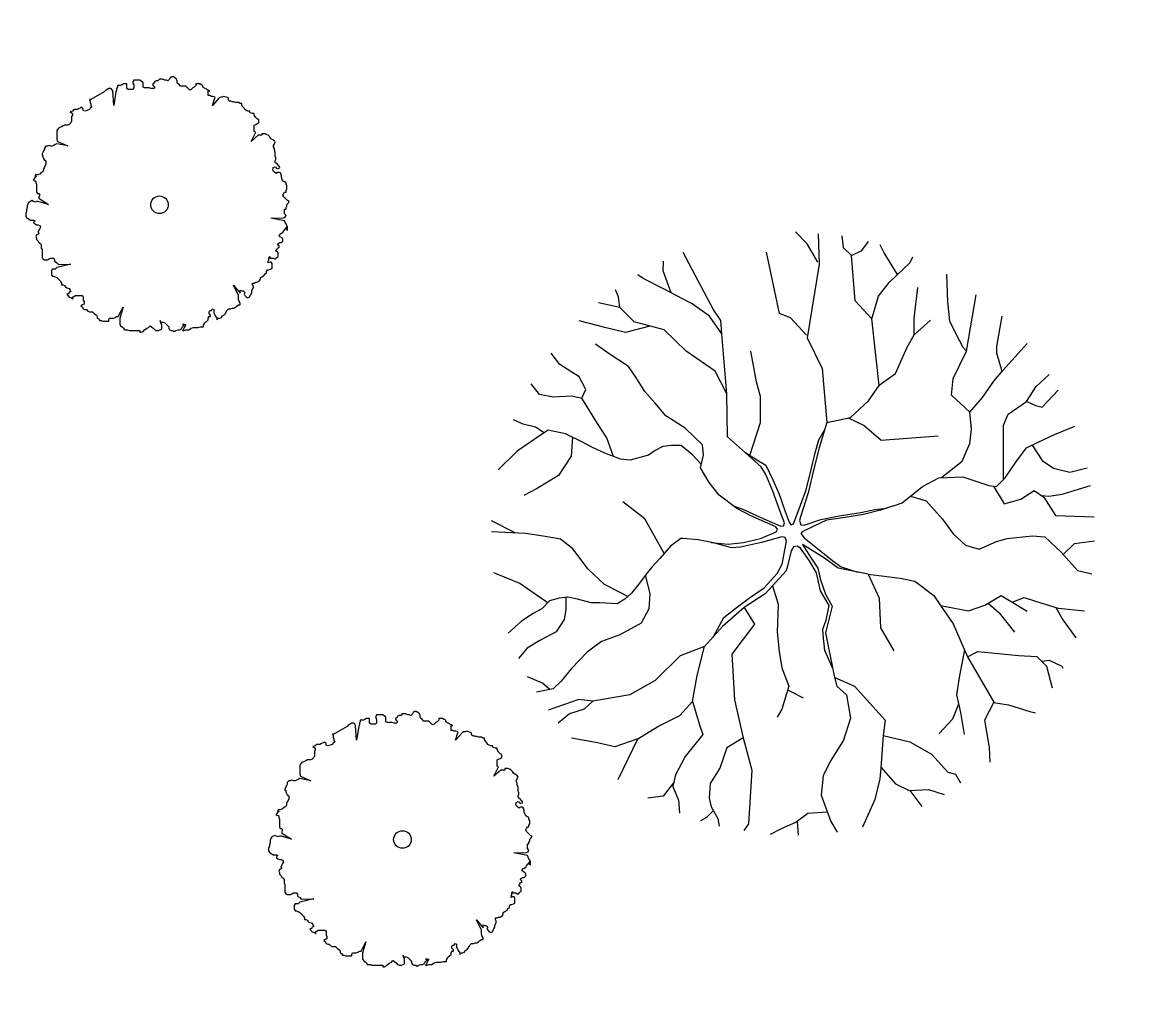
# Model space of a CAD drawing. Extents: x 99089 to 101049, y 99298 to 100905.
# Drawn here: x 100629.9 to 100684.3, y 99852.2 to 99899.6 of the extents above; entities that cross this region are included whole.
import ezdxf

# ---------------------------------------------------------------- set-up
doc = ezdxf.new("R2010")
doc.units = 0
doc.layers.add('Survey Exist Trees', color=7, linetype='Continuous')

msp = doc.modelspace()

# ---------------------------------------------------------------- linework, layer by layer
at = {"layer": 'Survey Exist Trees'}
for p, q in [((100633.897, 99896.251), (100633.258, 99895.875)), ((100636.572, 99890.786), (100636.572, 99890.786)), ((100645.64, 99865.575), (100645.002, 99865.199)), ((100648.316, 99860.11), (100648.316, 99860.11))]:
    msp.add_line(p, q, dxfattribs=at)
for points in [[(100639.531, 99895.988), (100639.456, 99895.95), (100639.132, 99895.583), (100639.268, 99895.988), (100639.155, 99896.025), (100639.08, 99896.025), (100639.005, 99896.063), (100638.93, 99896.063), (100638.93, 99896.138), (100638.93, 99896.214), (100638.93, 99896.289), (100639.005, 99896.289), (100638.93, 99896.326), (100638.78, 99896.402), (100638.667, 99896.477), (100638.667, 99896.552), (100638.592, 99896.59), (100638.517, 99896.627), (100638.442, 99896.627), (100638.329, 99896.627), (100638.329, 99896.552), (100638.254, 99896.477), (100638.179, 99896.439), (100638.104, 99896.364), (100638.029, 99896.326), (100637.916, 99896.439), (100637.841, 99896.514), (100637.766, 99896.514), (100637.653, 99896.514), (100637.578, 99896.514), (100637.54, 99896.59), (100637.465, 99896.627), (100637.428, 99896.702), (100637.428, 99896.778), (100637.39, 99896.853), (100637.315, 99896.928), (100637.24, 99896.966), (100637.165, 99896.966), (100637.089, 99896.928), (100637.052, 99896.853), (100636.977, 99896.778), (100636.902, 99896.815), (100636.827, 99896.815), (100636.714, 99896.853), (100636.639, 99896.853), (100636.564, 99896.853), (100636.488, 99896.778), (100636.413, 99896.778), (100636.338, 99896.74), (100636.301, 99896.665), (100636.226, 99896.627), (100636.263, 99896.552), (100636.338, 99896.477), (100636.301, 99896.402), (100636.226, 99896.402), (100636.15, 99896.402), (100636.075, 99896.439), (100636, 99896.439), (100635.925, 99896.439), (100635.85, 99896.439), (100635.775, 99896.477), (100635.775, 99896.552), (100635.775, 99896.627), (100635.775, 99896.702), (100635.7, 99896.74), (100635.625, 99896.815), (100635.549, 99896.815), (100635.474, 99896.815), (100635.399, 99896.815), (100635.324, 99896.815), (100635.286, 99896.74), (100635.286, 99896.665), (100635.324, 99896.59), (100635.324, 99896.514), (100635.324, 99896.439), (100635.286, 99896.364), (100635.211, 99896.364), (100635.136, 99896.364), (100635.061, 99896.364), (100634.986, 99896.402), (100634.986, 99896.477), (100634.986, 99896.552), (100634.986, 99896.627), (100634.911, 99896.627), (100634.836, 99896.627), (100634.761, 99896.59), (100634.685, 99896.552), (100634.61, 99896.552), (100634.535, 99896.552), (100634.535, 99896.477), (100634.498, 99896.402), (100634.498, 99896.326), (100634.46, 99896.251), (100634.359, 99895.583), (100634.31, 99896.289), (100634.272, 99896.364), (100634.197, 99896.402), (100634.122, 99896.402), (100634.047, 99896.364), (100633.972, 99896.326), (100633.897, 99896.251)], [(100633.258, 99895.875), (100633.183, 99895.875), (100633.22, 99895.8), (100633.22, 99895.725), (100633.258, 99895.649), (100633.258, 99895.574), (100633.296, 99895.499), (100633.22, 99895.461), (100633.183, 99895.386), (100633.07, 99895.349), (100632.958, 99895.311), (100632.882, 99895.349), (100632.882, 99895.424), (100632.807, 99895.499), (100632.732, 99895.461), (100632.657, 99895.424), (100632.582, 99895.386), (100632.507, 99895.386), (100632.432, 99895.386), (100632.357, 99895.311), (100632.244, 99895.273), (100632.357, 99895.198), (100632.357, 99895.123), (100632.319, 99895.048), (100632.319, 99894.973), (100632.319, 99894.897), (100632.319, 99894.822), (100632.281, 99894.747), (100632.206, 99894.672), (100632.131, 99894.634), (100632.056, 99894.634), (100631.981, 99894.634), (100631.906, 99894.597), (100631.831, 99894.559), (100631.756, 99894.521), (100631.68, 99894.484), (100631.605, 99894.371), (100631.605, 99894.296), (100631.605, 99894.22), (100631.605, 99894.145), (100631.605, 99894.032), (100631.605, 99893.957), (100631.643, 99893.844), (100632.137, 99893.629), (100631.605, 99893.732), (100631.53, 99893.694), (100631.455, 99893.656), (100631.38, 99893.619)], [(100642.649, 99891.099), (100642.574, 99891.175), (100642.536, 99891.25), (100642.574, 99891.325), (100642.611, 99891.4), (100642.686, 99891.4), (100642.686, 99891.475), (100642.724, 99891.551), (100642.724, 99891.626), (100642.724, 99891.701), (100642.686, 99891.776), (100642.686, 99891.851), (100642.611, 99891.889), (100642.536, 99891.927), (100642.499, 99892.002), (100642.461, 99892.115), (100642.461, 99892.19), (100642.438, 99892.277), (100642.413, 99892.322), (100642.361, 99892.345), (100642.301, 99892.35), (100642.241, 99892.34), (100642.211, 99892.302), (100642.128, 99892.362), (100642.053, 99892.445), (100642.073, 99892.582), (100642.161, 99892.62), (100642.211, 99892.6), (100642.201, 99892.575), (100642.303, 99892.525), (100642.303, 99892.547), (100642.381, 99892.567), (100642.376, 99892.615), (100642.333, 99892.672), (100642.251, 99892.77), (100642.206, 99892.79), (100642.183, 99892.817), (100642.16, 99892.829), (100642.16, 99892.904), (100642.198, 99892.98), (100642.198, 99893.055), (100642.16, 99893.13), (100642.16, 99893.205), (100642.16, 99893.318), (100642.123, 99893.431), (100642.123, 99893.506), (100642.085, 99893.581), (100642.085, 99893.656), (100642.123, 99893.732), (100642.16, 99893.807), (100642.123, 99893.882), (100642.048, 99893.92), (100641.935, 99893.995), (100641.898, 99894.07), (100641.822, 99894.145), (100641.747, 99894.183), (100641.672, 99894.22), (100641.597, 99894.22), (100641.522, 99894.22), (100641.522, 99894.145), (100641.409, 99894.145), (100641.334, 99894.145), (100640.994, 99893.839), (100641.221, 99894.296), (100641.146, 99894.333), (100641.146, 99894.409), (100641.146, 99894.484), (100641.146, 99894.559), (100641.146, 99894.634), (100641.221, 99894.672), (100641.297, 99894.709), (100641.372, 99894.747), (100641.372, 99894.822), (100641.372, 99894.897), (100641.297, 99894.935), (100641.221, 99895.01), (100641.146, 99895.123), (100641.146, 99895.198), (100641.071, 99895.198), (100640.958, 99895.236), (100640.921, 99895.311), (100640.846, 99895.311), (100640.771, 99895.349), (100640.696, 99895.386), (100640.658, 99895.461), (100640.583, 99895.537), (100640.545, 99895.612), (100640.545, 99895.687), (100640.47, 99895.687), (100640.395, 99895.725), (100640.32, 99895.725), (100640.245, 99895.725), (100640.17, 99895.762), (100640.095, 99895.762), (100640.019, 99895.8), (100639.944, 99895.8), (100639.907, 99895.875), (100639.907, 99895.95), (100639.681, 99896.025), (100639.606, 99895.988), (100639.531, 99895.988)], [(100631.38, 99893.619), (100631.305, 99893.619), (100631.23, 99893.656), (100631.154, 99893.619), (100631.079, 99893.619), (100631.004, 99893.544), (100631.004, 99893.468), (100630.967, 99893.393), (100630.929, 99893.318), (100630.892, 99893.243), (100630.892, 99893.168), (100630.929, 99893.168), (100630.929, 99893.092), (100630.967, 99893.017), (100631.004, 99892.942), (100631.079, 99892.904), (100631.079, 99892.829), (100631.079, 99892.754), (100631.042, 99892.679), (100631.004, 99892.604), (100630.967, 99892.528), (100630.967, 99892.453), (100630.929, 99892.378), (100630.854, 99892.34), (100630.779, 99892.265), (100630.666, 99892.227), (100630.614, 99892.216), (100630.616, 99892.239), (100630.598, 99892.251), (100630.537, 99892.167), (100630.543, 99892.161), (100630.618, 99892.147), (100630.577, 99892.131), (100630.553, 99892.115), (100630.456, 99891.976), (100630.591, 99891.927), (100630.591, 99891.851), (100630.629, 99891.776), (100630.629, 99891.701), (100630.629, 99891.626), (100630.629, 99891.551), (100630.629, 99891.475), (100630.629, 99891.4), (100630.666, 99891.325), (100630.741, 99891.325), (100630.779, 99891.25), (100630.741, 99891.175), (100630.741, 99891.099), (100631.206, 99890.804), (100630.704, 99890.949), (100630.629, 99890.949), (100630.553, 99890.911), (100630.478, 99890.949), (100630.403, 99890.987), (100630.328, 99890.949), (100630.253, 99890.911), (100630.215, 99890.836), (100630.178, 99890.761), (100630.178, 99890.648), (100630.14, 99890.535), (100630.14, 99890.46), (100630.103, 99890.385), (100630.103, 99890.31), (100630.103, 99890.234), (100630.14, 99890.159), (100630.215, 99890.122), (100630.328, 99890.046), (100630.403, 99890.046), (100630.478, 99890.046), (100630.553, 99890.009), (100630.504, 99889.984), (100630.489, 99889.946), (100630.478, 99889.896), (100630.553, 99889.858), (100630.629, 99889.821), (100630.704, 99889.821), (100630.779, 99889.783), (100630.816, 99889.708), (100630.779, 99889.633), (100630.741, 99889.558), (100630.704, 99889.482), (100630.7, 99889.474), (100630.7, 99889.451), (100630.753, 99889.406), (100630.7, 99889.383), (100630.704, 99889.37), (100630.629, 99889.332), (100630.591, 99889.257), (100630.629, 99889.182), (100630.629, 99889.106), (100630.704, 99889.031), (100630.741, 99888.956), (100630.816, 99888.918), (100630.854, 99888.843), (100630.854, 99888.768), (100630.854, 99888.693), (100630.892, 99888.618), (100630.892, 99888.542), (100630.892, 99888.467), (100630.892, 99888.392), (100630.892, 99888.317)], [(100640.395, 99886.324), (100640.395, 99886.399), (100640.153, 99886.897), (100640.47, 99886.512), (100640.47, 99886.587), (100640.47, 99886.662), (100640.545, 99886.625), (100640.62, 99886.625), (100640.696, 99886.549), (100640.658, 99886.474), (100640.696, 99886.399), (100640.771, 99886.324), (100640.846, 99886.286), (100640.921, 99886.324), (100640.958, 99886.399), (100640.996, 99886.474), (100641.034, 99886.549), (100641.034, 99886.625), (100641.071, 99886.7), (100641.109, 99886.775), (100641.109, 99886.85), (100641.071, 99886.925), (100641.071, 99887.001), (100641.146, 99887.001), (100641.221, 99887.038), (100641.297, 99887.038), (100641.409, 99887.113), (100641.447, 99887.189), (100641.447, 99887.264), (100641.522, 99887.301), (100641.635, 99887.377), (100641.672, 99887.452), (100641.747, 99887.489), (100641.747, 99887.565), (100641.785, 99887.64), (100641.86, 99887.64), (100641.935, 99887.677), (100642.01, 99887.715), (100642.01, 99887.79), (100642.01, 99887.865), (100642.01, 99887.941), (100641.973, 99888.016), (100641.898, 99888.016), (100641.822, 99887.978), (100641.822, 99888.053), (100641.86, 99888.129), (100641.86, 99888.204), (100641.898, 99888.279), (100641.898, 99888.204), (100641.973, 99888.204), (100642.048, 99888.204), (100642.123, 99888.166), (100642.198, 99888.166), (100642.236, 99888.241), (100642.311, 99888.279), (100642.311, 99888.354), (100642.311, 99888.429), (100642.273, 99888.505), (100642.198, 99888.542), (100642.236, 99888.618), (100642.273, 99888.693), (100642.348, 99888.73), (100642.348, 99888.806), (100642.273, 99888.843), (100642.311, 99888.918), (100642.386, 99888.956), (100642.461, 99888.956), (100642.536, 99889.031), (100642.536, 99889.106), (100642.499, 99889.182), (100642.423, 99889.219), (100642.348, 99889.294), (100642.386, 99889.37), (100642.461, 99889.407), (100642.536, 99889.445), (100642.574, 99889.52), (100642.724, 99889.708), (100642.686, 99889.595), (100642.761, 99889.558), (100642.761, 99889.633), (100642.761, 99889.708), (100642.724, 99889.783), (100642.686, 99889.858), (100642.649, 99889.934), (100642.611, 99890.009), (100641.954, 99890.143), (100642.574, 99890.159), (100642.649, 99890.197), (100642.686, 99890.272), (100642.611, 99890.347), (100642.611, 99890.422), (100642.611, 99890.498), (100642.611, 99890.573), (100642.686, 99890.573), (100642.686, 99890.648), (100642.724, 99890.723), (100642.724, 99890.799), (100642.799, 99890.874), (100642.837, 99890.949), (100642.761, 99890.987), (100642.649, 99891.099)], [(100668.402, 99888.006), (100667.881, 99888.894), (100667.326, 99889.474)], [(100668.408, 99889.382), (100668.462, 99887.918), (100667.883, 99884.354), (100668.606, 99882.871), (100668.83, 99880.267), (100669.976, 99880.507), (100670.843, 99881.308), (100671.364, 99882.05), (100671.009, 99885.278), (100670.207, 99886.139), (100670.026, 99888.332), (100669.642, 99888.706), (100669.571, 99889.28)], [(100670.026, 99888.332), (100670.523, 99888.569), (100670.853, 99889.008)], [(100672.246, 99887.409), (100671.612, 99888.471), (100671.407, 99888.853)], [(100630.892, 99888.317), (100630.892, 99888.241), (100630.929, 99888.166), (100631.004, 99888.129), (100631.079, 99888.129), (100631.154, 99888.129), (100631.23, 99888.166), (100631.305, 99888.204), (100631.38, 99888.204), (100631.455, 99888.204), (100631.493, 99888.129), (100631.493, 99888.053), (100631.605, 99887.978), (100631.68, 99887.903), (100632.287, 99887.918), (100631.605, 99887.753), (100631.53, 99887.677), (100631.455, 99887.677), (100631.38, 99887.677), (100631.342, 99887.602), (100631.342, 99887.527), (100631.342, 99887.414), (100631.38, 99887.339), (100631.455, 99887.339), (100631.53, 99887.301), (100631.605, 99887.264), (100631.718, 99887.151), (100631.793, 99887.076), (100631.831, 99887.001), (100631.831, 99886.925), (100631.906, 99886.925), (100631.981, 99886.888), (100632.018, 99886.813), (100632.094, 99886.775), (100632.206, 99886.737), (100632.244, 99886.662), (100632.281, 99886.587), (100632.206, 99886.549), (100632.169, 99886.474), (100632.094, 99886.474), (100632.131, 99886.399), (100632.206, 99886.324), (100632.319, 99886.286), (100632.394, 99886.248), (100632.357, 99886.324), (100632.432, 99886.361), (100632.507, 99886.399), (100632.582, 99886.399), (100632.657, 99886.399), (100632.732, 99886.399), (100632.845, 99886.399), (100632.882, 99886.324), (100632.882, 99886.248), (100632.882, 99886.173), (100632.92, 99886.098), (100632.92, 99885.985), (100632.845, 99885.948), (100632.77, 99885.91), (100632.845, 99885.835), (100632.882, 99885.76), (100632.958, 99885.722), (100633.033, 99885.722), (100633.108, 99885.647), (100633.183, 99885.609), (100633.258, 99885.609), (100633.333, 99885.609), (100633.408, 99885.534), (100633.521, 99885.459), (100633.559, 99885.384), (100633.559, 99885.308), (100633.634, 99885.271), (100633.671, 99885.196), (100633.746, 99885.196), (100633.821, 99885.158), (100633.897, 99885.158), (100634.009, 99885.158), (100634.122, 99885.158), (100634.122, 99885.233), (100634.16, 99885.308), (100634.235, 99885.308), (100634.347, 99885.308), (100634.422, 99885.346), (100634.498, 99885.384), (100634.573, 99885.384), (100634.809, 99885.845), (100634.648, 99885.308), (100634.648, 99885.233), (100634.648, 99885.158), (100634.648, 99885.083), (100634.648, 99885.008), (100634.685, 99884.932), (100634.761, 99884.895), (100634.836, 99884.82), (100634.873, 99884.744), (100634.948, 99884.744), (100635.023, 99884.744), (100635.099, 99884.707), (100635.174, 99884.707), (100635.249, 99884.707), (100635.324, 99884.707), (100635.399, 99884.707)], [(100664.034, 99879.564), (100663.995, 99881.657), (100663.757, 99884.556), (100663.705, 99885.191), (100663.341, 99885.737), (100661.883, 99888.473)], [(100667.847, 99884.492), (100667.078, 99885.322), (100666.553, 99885.524), (100665.917, 99888.494)], [(100671.007, 99885.27), (100671.327, 99886.371), (100671.842, 99887.024), (100672.87, 99888.003), (100672.992, 99888.273)], [(100661.302, 99886.532), (100660.928, 99887.593), (100660.93, 99888.061)], [(100663.757, 99884.556), (100663.161, 99885.398), (100662.323, 99886.005), (100661.857, 99886.239), (100660.972, 99886.706), (100659.947, 99887.22), (100659.691, 99887.396)], [(100675.583, 99883.713), (100675.426, 99883.894), (100675.101, 99884.501), (100674.776, 99885.155), (100674.685, 99886.088), (100674.632, 99887.435)], [(100658.824, 99885.821), (100658.763, 99886.339), (100658.611, 99886.681)], [(100673.048, 99884.503), (100673.05, 99885.296), (100673.241, 99886.789)], [(100635.399, 99884.707), (100635.474, 99884.707), (100635.549, 99884.707), (100635.625, 99884.707), (100635.625, 99884.631), (100635.7, 99884.631), (100635.775, 99884.669), (100635.85, 99884.744), (100635.963, 99884.82), (100636.038, 99884.857), (100636.113, 99884.932), (100636.188, 99884.895), (100636.263, 99884.82), (100636.338, 99884.744), (100636.413, 99884.707), (100636.526, 99884.707), (100636.601, 99884.744), (100636.676, 99884.782), (100636.676, 99884.782), (100636.676, 99884.895), (100636.676, 99885.008), (100636.639, 99885.083), (100636.601, 99885.196), (100636.601, 99885.12), (100636.676, 99885.12), (100636.751, 99885.12), (100636.827, 99885.083), (100636.939, 99884.97), (100637.014, 99884.895), (100637.014, 99884.82), (100637.052, 99884.744), (100637.127, 99884.707), (100637.202, 99884.707), (100637.277, 99884.669), (100637.352, 99884.707), (100637.465, 99884.744), (100637.54, 99884.744), (100637.615, 99884.782), (100637.653, 99884.857), (100637.728, 99884.932), (100637.766, 99885.008), (100637.69, 99885.008), (100637.766, 99885.008), (100637.841, 99885.008), (100637.803, 99884.932), (100637.766, 99884.857), (100637.728, 99884.782), (100637.69, 99884.707), (100637.766, 99884.707), (100637.841, 99884.744), (100637.916, 99884.744), (100637.991, 99884.744), (100638.104, 99884.82), (100638.216, 99884.857), (100638.291, 99884.857), (100638.367, 99884.857), (100638.442, 99884.857), (100638.554, 99884.895), (100638.63, 99884.895), (100638.705, 99884.895), (100638.705, 99884.97), (100638.742, 99885.045), (100638.78, 99885.12), (100638.855, 99885.158), (100638.93, 99885.233), (100638.93, 99885.308), (100638.968, 99885.384), (100639.043, 99885.384), (100639.043, 99885.459), (100638.968, 99885.534), (100638.968, 99885.609), (100639.005, 99885.684), (100639.08, 99885.684), (100639.118, 99885.76), (100639.193, 99885.722), (100639.193, 99885.647), (100639.193, 99885.572), (100639.231, 99885.496), (100639.268, 99885.421), (100639.343, 99885.308), (100639.343, 99885.233), (100639.418, 99885.308), (100639.494, 99885.308), (100639.569, 99885.346), (100639.606, 99885.421), (100639.681, 99885.459), (100639.756, 99885.534), (100639.794, 99885.609), (100639.832, 99885.684), (100639.907, 99885.76), (100640.019, 99885.76), (100640.095, 99885.797), (100640.17, 99885.797), (100640.245, 99885.835), (100640.32, 99885.91), (100640.395, 99885.948), (100640.47, 99885.948), (100640.47, 99886.023), (100640.433, 99886.098), (100640.395, 99886.211), (100640.395, 99886.324)], [(100663.995, 99881.657), (100663.435, 99882.738), (100662.038, 99883.719), (100660.967, 99884.746), (100659.522, 99885.121), (100658.824, 99885.821), (100657.795, 99886.041)], [(100674.375, 99877.601), (100675.369, 99878.399), (100675.744, 99879.246), (100675.833, 99879.949), (100675.745, 99880.765), (100674.862, 99881.583), (100674.938, 99882.396), (100675.583, 99883.713), (100676.057, 99886.431)], [(100660.279, 99884.925), (100659.101, 99884.608), (100658.169, 99884.842), (100656.856, 99885.176)], [(100671.362, 99882.065), (100672.158, 99882.637), (100672.72, 99883.897), (100673.048, 99884.503), (100673.843, 99885.202)], [(100677.303, 99882.732), (100677.058, 99883.613), (100677.059, 99883.94), (100677.307, 99885.398)], [(100663.626, 99876.747), (100663.626, 99876.747), (100663.142, 99877.371), (100662.724, 99878.072), (100662.865, 99878.678), (100662.82, 99879.192), (100661.982, 99879.986), (100661.051, 99880.593), (100660.539, 99881.2), (100660.027, 99881.761), (100659.562, 99882.508), (100659.237, 99882.974), (100658.306, 99883.582), (100657.654, 99884.049)], [(100675.745, 99880.768), (100676.353, 99881.467), (100676.915, 99882.26), (100677.336, 99882.773), (100678.521, 99884.076)], [(100658.521, 99878.62), (100658.202, 99879.522), (100657.738, 99880.222), (100656.994, 99881.436), (100657.182, 99881.856), (100656.857, 99882.463), (100655.925, 99883.07), (100655.507, 99883.612)], [(100665.118, 99878.672), (100665.621, 99880.263), (100665.624, 99881.523), (100665.439, 99882.223), (100665.163, 99883.716)], [(100677.37, 99877.5), (100677.376, 99880.142), (100677.593, 99880.672), (100678.494, 99881.275), (100678.953, 99882.005), (100679.583, 99882.583)], [(100657, 99881.426), (100656.481, 99881.53), (100655.595, 99881.484), (100654.942, 99881.625), (100654.538, 99882.133)], [(100678.499, 99881.279), (100678.918, 99881.092), (100679.244, 99880.998), (100680.021, 99881.827)], [(100655.164, 99879.769), (100654.752, 99880.038), (100654.146, 99880.179), (100653.689, 99880.388)], [(100668.83, 99880.267), (100668.455, 99879.042), (100668.213, 99878.021), (100667.926, 99876.873), (100667.563, 99875.703), (100667.508, 99875.526), (100667.581, 99875.321), (100667.742, 99875.3), (100668.546, 99875.578), (100669.437, 99875.759), (100670.474, 99875.916), (100671.153, 99876.067), (100671.731, 99876.129)], [(100669.872, 99880.485), (100670.641, 99880.122), (100671.465, 99879.405), (100674.223, 99879.62)], [(100672.051, 99876.24), (100672.469, 99876.384), (100673.451, 99877.176), (100674.245, 99877.596), (100675.411, 99877.641), (100676.669, 99877.22), (100677.043, 99877.173), (100677.463, 99877.593), (100677.978, 99878.339), (100678.493, 99879.039), (100679.054, 99879.318), (100679.847, 99879.691), (100680.819, 99880.085)], [(100662.765, 99878.249), (100662.352, 99878.679), (100661.793, 99879.146), (100661.327, 99879.146), (100660.907, 99879.1), (100660.533, 99878.914), (100660.206, 99878.681), (100659.319, 99878.448), (100658.853, 99878.495), (100658.107, 99878.776), (100657.502, 99879.056), (100656.989, 99879.336), (100656.197, 99879.71), (100655.358, 99879.898), (100654.937, 99879.618), (100654.47, 99879.292), (100653.863, 99878.872), (100652.945, 99877.982)], [(100656.536, 99879.55), (100656.474, 99878.637), (100655.866, 99877.704), (100654.791, 99877.052), (100654.191, 99876.732)], [(100664.324, 99876.229), (100664.806, 99876.067), (100665.462, 99875.754), (100666.073, 99875.485), (100666.607, 99875.262), (100666.735, 99875.268), (100666.78, 99875.41), (100666.579, 99875.967), (100666.216, 99876.947), (100665.877, 99877.743), (100665.661, 99878.126), (100665.042, 99878.673), (100664.034, 99879.564)], [(100664.863, 99878.831), (100665.453, 99878.462), (100665.881, 99878.195), (100666.227, 99877.49), (100666.532, 99876.806), (100666.827, 99875.955), (100667.005, 99875.442), (100667.093, 99875.326), (100667.229, 99875.364), (100667.358, 99875.699), (100667.565, 99876.269), (100667.836, 99877.013), (100668.066, 99877.926), (100668.271, 99878.795), (100668.447, 99879.43), (100668.709, 99879.873)], [(100678.754, 99879.169), (100679.238, 99878.431), (100679.797, 99878.058), (100680.589, 99877.87), (100681.425, 99878.068)], [(100676.887, 99877.193), (100677.414, 99876.333), (100678.207, 99876.566), (100678.861, 99876.985), (100679.327, 99876.658), (100679.885, 99875.771), (100681.752, 99875.71)], [(100679.221, 99876.733), (100679.56, 99876.705), (100680.214, 99876.797), (100681.589, 99877.213)], [(100660.967, 99873.938), (100660.039, 99875.608), (100658.964, 99876.432)], [(100663.234, 99874.467), (100664.061, 99874.382), (100664.806, 99874.457), (100665.633, 99874.665), (100666.382, 99874.978), (100666.455, 99875.112), (100666.362, 99875.214), (100665.155, 99875.754), (100664.49, 99876.106), (100663.626, 99876.747)], [(100672.051, 99876.24), (100671.435, 99876.027), (100670.614, 99875.823), (100669.712, 99875.676), (100668.818, 99875.542), (100668.211, 99875.251), (100667.647, 99874.982), (100667.58, 99874.893), (100667.733, 99874.691), (100668.216, 99874.304), (100669.122, 99873.58), (100669.531, 99873.294), (100670.331, 99873.034)], [(100672.873, 99876.71), (100673.636, 99876.476), (100674.426, 99875.589), (100674.938, 99874.889), (100675.543, 99874.328), (100676.196, 99874.141), (100677.036, 99874.513), (100677.55, 99874.653), (100678.763, 99874.792), (100679.369, 99874.745), (100680.16, 99873.998), (100680.951, 99873.11), (100681.644, 99872.946)], [(100653.77, 99874.93), (100652.628, 99875.519)], [(100659.22, 99871.857), (100658.837, 99872.055), (100658.092, 99872.429), (100657.301, 99873.176), (100656.557, 99874.157), (100655.952, 99874.624), (100655.112, 99874.765), (100654.273, 99874.906), (100652.615, 99874.986)], [(100661.881, 99874.659), (100661.783, 99874.666), (100661.269, 99874.293), (100660.754, 99873.687), (100660.38, 99873.267), (100660.099, 99872.941), (100659.725, 99872.428), (100659.397, 99872.008), (100659.07, 99871.728), (100658.696, 99871.495), (100657.857, 99871.543), (100657.437, 99871.543), (100656.784, 99871.73), (100656.318, 99871.824), (100655.898, 99871.778), (100655.431, 99871.638), (100655.057, 99871.265), (100654.637, 99871.032), (100654.076, 99870.659), (100653.429, 99870.089)], [(100663.339, 99869.894), (100663.852, 99870.835), (100664.445, 99871.314), (100665.099, 99871.788), (100665.797, 99872.275), (100666.44, 99872.973), (100666.679, 99873.42), (100666.882, 99874.534), (100666.819, 99874.707), (100666.653, 99874.742), (100665.668, 99874.465), (100664.656, 99874.244), (100664.231, 99874.204), (100663.361, 99874.442), (100662.609, 99874.588), (100661.881, 99874.659)], [(100669.115, 99868.406), (100668.738, 99869.243), (100668.66, 99870.006), (100668.637, 99870.269), (100668.794, 99870.71), (100668.941, 99871.423), (100668.53, 99872.124), (100668.328, 99872.993), (100668.001, 99873.571), (100667.557, 99874.195), (100667.394, 99874.295), (100667.227, 99874.258), (100667.112, 99874.067), (100666.926, 99873.327), (100666.87, 99873.103), (100666.211, 99872.366), (100665.86, 99871.984), (100664.83, 99871.33), (100663.795, 99870.404), (100662.927, 99869.434)], [(100670.831, 99872.934), (100669.382, 99873.22), (100668.718, 99873.714), (100667.65, 99874.376), (100668.048, 99873.762), (100668.399, 99873.221), (100668.516, 99872.711), (100668.767, 99871.96), (100669.098, 99871.394), (100668.772, 99870.104), (100669.194, 99868.015)], [(100680.264, 99873.882), (100680.814, 99874.417), (100681.77, 99874.548)], [(100655.338, 99871.545), (100654.732, 99871.965), (100653.987, 99872.479), (100652.738, 99872.998)], [(100660.055, 99872.88), (100660.283, 99872.007), (100660.235, 99871.261), (100659.86, 99870.561), (100658.833, 99870.002), (100657.946, 99869.676), (100657.244, 99869.163), (100656.496, 99868.371), (100655.982, 99867.764), (100655.608, 99867.391), (100654.789, 99867.234)], [(100670.831, 99872.934), (100672.387, 99872.748), (100673.083, 99872.591), (100674, 99871.899), (100674.332, 99871.416), (100674.935, 99870.53), (100675.633, 99868.935), (100676.912, 99866.745), (100676.455, 99865.881), (100676.679, 99864.561), (100676.719, 99863.856)], [(100670.831, 99872.934), (100671.357, 99871.776), (100671.429, 99870.343), (100672.074, 99869.233)], [(100666.211, 99872.366), (100666.486, 99871.489), (100666.436, 99870.136), (100666.528, 99869.202), (100666.666, 99868.409), (100666.99, 99867.522), (100666.661, 99866.402), (100666.427, 99866.029)], [(100674.332, 99871.416), (100675.675, 99871.155), (100676.469, 99871.434), (100677.263, 99871.9), (100678.521, 99871.152)], [(100656.21, 99871.812), (100656.223, 99871.217), (100656.129, 99870.751), (100655.754, 99870.145), (100654.96, 99869.725), (100654.353, 99869.352), (100653.923, 99868.859)], [(100664.83, 99871.33), (100665.337, 99870.519), (100664.241, 99869.064), (100664.367, 99866.868), (100664.793, 99865.019), (100665.208, 99863.464), (100665.042, 99860.869), (100664.821, 99860.549)], [(100676.628, 99871.528), (100677.168, 99871.06), (100677.912, 99870.126)], [(100677.801, 99871.58), (100678.382, 99871.806), (100679.221, 99871.525), (100680.014, 99871.291), (100681.288, 99871.161)], [(100679.91, 99871.322), (100680.246, 99870.731), (100680.878, 99869.862)], [(100658.745, 99863.013), (100659.692, 99864.973), (100660.664, 99865.565), (100661.724, 99866.106), (100662.335, 99866.775), (100662.557, 99868.031), (100662.927, 99869.434), (100661.735, 99868.981), (100660.535, 99867.8), (100659.307, 99867.107), (100657.519, 99866.795), (100656.842, 99866.876), (100655.367, 99866.369)], [(100675.485, 99869.272), (100675.248, 99868.029), (100675.106, 99867.095), (100675.29, 99866.255), (100675.474, 99865.182)], [(100675.633, 99868.935), (100676.137, 99869.195), (100677.116, 99869.1), (100678.096, 99869.006), (100678.982, 99868.959), (100679.447, 99868.492), (100679.729, 99867.448)], [(100679.215, 99868.725), (100679.588, 99868.772), (100680.194, 99868.491), (100680.245, 99868.395)], [(100655.443, 99867.36), (100655.083, 99867.673), (100654.358, 99867.98)], [(100669.194, 99868.015), (100669.322, 99867.52), (100669.788, 99867.1), (100669.972, 99865.98), (100669.643, 99864.907), (100668.987, 99863.881), (100668.659, 99863.181), (100668.563, 99862.248), (100669.027, 99860.987), (100669.328, 99860.472)], [(100669.216, 99867.933), (100670.167, 99867.514), (100671.651, 99865.885), (100671.556, 99865.138), (100671.449, 99863.57), (100671.4, 99863.045), (100671.161, 99862.052), (100670.557, 99860.708)], [(100666.937, 99867.343), (100667.129, 99867.242), (100667.688, 99866.962)], [(100657.513, 99866.796), (100657.098, 99866.41), (100656.398, 99866.178), (100655.85, 99865.737)], [(100662.335, 99866.775), (100662.694, 99865.612), (100662.833, 99865.192), (100661.991, 99864.12), (100661.522, 99863.233), (100661.381, 99862.674), (100661.659, 99862.02), (100661.705, 99861.388)], [(100675.203, 99866.651), (100674.916, 99865.929), (100674.262, 99865.229)], [(100676.91, 99866.74), (100677.624, 99866.627), (100678.649, 99866.299), (100678.925, 99866.236)], [(100651.275, 99865.312), (100651.199, 99865.274), (100650.876, 99864.907), (100651.012, 99865.312), (100650.899, 99865.35), (100650.824, 99865.35), (100650.749, 99865.387), (100650.674, 99865.387), (100650.674, 99865.462), (100650.674, 99865.538), (100650.674, 99865.613), (100650.749, 99865.613), (100650.674, 99865.65), (100650.523, 99865.726), (100650.411, 99865.801), (100650.411, 99865.876), (100650.335, 99865.914), (100650.26, 99865.951), (100650.185, 99865.951), (100650.073, 99865.951), (100650.073, 99865.876), (100649.997, 99865.801), (100649.922, 99865.763), (100649.847, 99865.688), (100649.772, 99865.65), (100649.659, 99865.763), (100649.584, 99865.838), (100649.509, 99865.838), (100649.396, 99865.838), (100649.321, 99865.838), (100649.284, 99865.914), (100649.209, 99865.951), (100649.171, 99866.026), (100649.171, 99866.102), (100649.133, 99866.177), (100649.058, 99866.252), (100648.983, 99866.29), (100648.908, 99866.29), (100648.833, 99866.252), (100648.795, 99866.177), (100648.72, 99866.102), (100648.645, 99866.139), (100648.57, 99866.139), (100648.457, 99866.177), (100648.382, 99866.177), (100648.307, 99866.177), (100648.232, 99866.102), (100648.157, 99866.102), (100648.082, 99866.064), (100648.044, 99865.989), (100647.969, 99865.951), (100648.007, 99865.876), (100648.082, 99865.801), (100648.044, 99865.726), (100647.969, 99865.726), (100647.894, 99865.726), (100647.819, 99865.763), (100647.744, 99865.763), (100647.669, 99865.763), (100647.593, 99865.763), (100647.518, 99865.801), (100647.518, 99865.876), (100647.518, 99865.951), (100647.518, 99866.026), (100647.443, 99866.064), (100647.368, 99866.139), (100647.293, 99866.139), (100647.218, 99866.139), (100647.143, 99866.139), (100647.067, 99866.139), (100647.03, 99866.064), (100647.03, 99865.989), (100647.067, 99865.914), (100647.067, 99865.838), (100647.067, 99865.763), (100647.03, 99865.688), (100646.955, 99865.688), (100646.88, 99865.688), (100646.805, 99865.688), (100646.729, 99865.726), (100646.729, 99865.801), (100646.729, 99865.876), (100646.729, 99865.951), (100646.654, 99865.951), (100646.579, 99865.951), (100646.504, 99865.914), (100646.429, 99865.876), (100646.354, 99865.876), (100646.279, 99865.876), (100646.279, 99865.801), (100646.241, 99865.726), (100646.241, 99865.65), (100646.204, 99865.575), (100646.102, 99864.907), (100646.053, 99865.613), (100646.016, 99865.688), (100645.941, 99865.726), (100645.865, 99865.726), (100645.79, 99865.688), (100645.715, 99865.65), (100645.64, 99865.575)], [(100654.392, 99860.423), (100654.317, 99860.499), (100654.28, 99860.574), (100654.317, 99860.649), (100654.355, 99860.724), (100654.43, 99860.724), (100654.43, 99860.8), (100654.467, 99860.875), (100654.467, 99860.95), (100654.467, 99861.025), (100654.43, 99861.1), (100654.43, 99861.176), (100654.355, 99861.213), (100654.28, 99861.251), (100654.242, 99861.326), (100654.204, 99861.439), (100654.204, 99861.514), (100654.182, 99861.601), (100654.157, 99861.646), (100654.104, 99861.669), (100654.044, 99861.674), (100653.984, 99861.664), (100653.954, 99861.626), (100653.872, 99861.686), (100653.797, 99861.769), (100653.817, 99861.906), (100653.904, 99861.944), (100653.954, 99861.924), (100653.944, 99861.899), (100654.047, 99861.849), (100654.047, 99861.871), (100654.124, 99861.891), (100654.119, 99861.939), (100654.077, 99861.996), (100653.994, 99862.094), (100653.949, 99862.114), (100653.927, 99862.141), (100653.904, 99862.153), (100653.904, 99862.228), (100653.942, 99862.304), (100653.942, 99862.379), (100653.904, 99862.454), (100653.904, 99862.529), (100653.904, 99862.642), (100653.866, 99862.755), (100653.866, 99862.83), (100653.829, 99862.905), (100653.829, 99862.981), (100653.866, 99863.056), (100653.904, 99863.131), (100653.866, 99863.206), (100653.791, 99863.244), (100653.679, 99863.319), (100653.641, 99863.394), (100653.566, 99863.469), (100653.491, 99863.507), (100653.416, 99863.545), (100653.341, 99863.545), (100653.265, 99863.545), (100653.265, 99863.469), (100653.153, 99863.469), (100653.078, 99863.469), (100652.737, 99863.164), (100652.965, 99863.62), (100652.89, 99863.657), (100652.89, 99863.733), (100652.89, 99863.808), (100652.89, 99863.883), (100652.89, 99863.958), (100652.965, 99863.996), (100653.04, 99864.033), (100653.115, 99864.071), (100653.115, 99864.146), (100653.115, 99864.221), (100653.04, 99864.259), (100652.965, 99864.334), (100652.89, 99864.447), (100652.89, 99864.522), (100652.815, 99864.522), (100652.702, 99864.56), (100652.664, 99864.635), (100652.589, 99864.635), (100652.514, 99864.673), (100652.439, 99864.71), (100652.401, 99864.786), (100652.326, 99864.861), (100652.289, 99864.936), (100652.289, 99865.011), (100652.214, 99865.011), (100652.139, 99865.049), (100652.063, 99865.049), (100651.988, 99865.049), (100651.913, 99865.086), (100651.838, 99865.086), (100651.763, 99865.124), (100651.688, 99865.124), (100651.65, 99865.199), (100651.65, 99865.274), (100651.425, 99865.35), (100651.35, 99865.312), (100651.275, 99865.312)], [(100645.002, 99865.199), (100644.926, 99865.199), (100644.964, 99865.124), (100644.964, 99865.049), (100645.002, 99864.974), (100645.002, 99864.898), (100645.039, 99864.823), (100644.964, 99864.786), (100644.926, 99864.71), (100644.814, 99864.673), (100644.701, 99864.635), (100644.626, 99864.673), (100644.626, 99864.748), (100644.551, 99864.823), (100644.476, 99864.786), (100644.401, 99864.748), (100644.325, 99864.71), (100644.25, 99864.71), (100644.175, 99864.71), (100644.1, 99864.635), (100643.987, 99864.598), (100644.1, 99864.522), (100644.1, 99864.447), (100644.062, 99864.372), (100644.062, 99864.297), (100644.062, 99864.221), (100644.062, 99864.146), (100644.025, 99864.071), (100643.95, 99863.996), (100643.875, 99863.958), (100643.8, 99863.958), (100643.724, 99863.958), (100643.649, 99863.921), (100643.574, 99863.883), (100643.499, 99863.845), (100643.424, 99863.808), (100643.349, 99863.695), (100643.349, 99863.62), (100643.349, 99863.545), (100643.349, 99863.469), (100643.349, 99863.357), (100643.349, 99863.281), (100643.386, 99863.169), (100643.88, 99862.953), (100643.349, 99863.056), (100643.274, 99863.018), (100643.199, 99862.981), (100643.123, 99862.943)], [(100659.692, 99864.973), (100658.586, 99864.589), (100657.747, 99864.777), (100656.482, 99865.005)], [(100664.793, 99865.019), (100663.997, 99864.538), (100663.668, 99863.558), (100663.2, 99862.812), (100663.152, 99862.112), (100663.244, 99861.692), (100663.569, 99861.132), (100663.628, 99860.758)], [(100671.556, 99865.138), (100672.849, 99864.825), (100673.899, 99864.23), (100674.677, 99863.363), (100675.05, 99863.269), (100675.299, 99862.842)], [(100671.452, 99863.61), (100672.157, 99862.805), (100672.809, 99862.477), (100673.742, 99862.523), (100674.509, 99862.282)], [(100643.123, 99862.943), (100643.048, 99862.943), (100642.973, 99862.981), (100642.898, 99862.943), (100642.823, 99862.943), (100642.748, 99862.868), (100642.748, 99862.793), (100642.71, 99862.717), (100642.673, 99862.642), (100642.635, 99862.567), (100642.635, 99862.492), (100642.673, 99862.492), (100642.673, 99862.416), (100642.71, 99862.341), (100642.748, 99862.266), (100642.823, 99862.228), (100642.823, 99862.153), (100642.823, 99862.078), (100642.785, 99862.003), (100642.748, 99861.928), (100642.71, 99861.852), (100642.71, 99861.777), (100642.673, 99861.702), (100642.597, 99861.664), (100642.522, 99861.589), (100642.41, 99861.552), (100642.357, 99861.54), (100642.359, 99861.563), (100642.341, 99861.575), (100642.28, 99861.491), (100642.286, 99861.485), (100642.362, 99861.471), (100642.321, 99861.455), (100642.297, 99861.439), (100642.199, 99861.3), (100642.335, 99861.251), (100642.335, 99861.176), (100642.372, 99861.1), (100642.372, 99861.025), (100642.372, 99860.95), (100642.372, 99860.875), (100642.372, 99860.8), (100642.372, 99860.724), (100642.41, 99860.649), (100642.485, 99860.649), (100642.522, 99860.574), (100642.485, 99860.499), (100642.485, 99860.423), (100642.95, 99860.128), (100642.447, 99860.273), (100642.372, 99860.273), (100642.297, 99860.235), (100642.222, 99860.273), (100642.147, 99860.311), (100642.072, 99860.273), (100641.996, 99860.235), (100641.959, 99860.16), (100641.921, 99860.085), (100641.921, 99859.972), (100641.884, 99859.859), (100641.884, 99859.784), (100641.846, 99859.709), (100641.846, 99859.634), (100641.846, 99859.559), (100641.884, 99859.483), (100641.959, 99859.446), (100642.072, 99859.371), (100642.147, 99859.371), (100642.222, 99859.371), (100642.297, 99859.333), (100642.248, 99859.308), (100642.232, 99859.271), (100642.222, 99859.22), (100642.297, 99859.183), (100642.372, 99859.145), (100642.447, 99859.145), (100642.522, 99859.107), (100642.56, 99859.032), (100642.522, 99858.957), (100642.485, 99858.882), (100642.447, 99858.807), (100642.444, 99858.798), (100642.444, 99858.775), (100642.497, 99858.73), (100642.444, 99858.707), (100642.447, 99858.694), (100642.372, 99858.656), (100642.335, 99858.581), (100642.372, 99858.506), (100642.372, 99858.43), (100642.447, 99858.355), (100642.485, 99858.28), (100642.56, 99858.242), (100642.597, 99858.167), (100642.597, 99858.092), (100642.597, 99858.017), (100642.635, 99857.942), (100642.635, 99857.866), (100642.635, 99857.791), (100642.635, 99857.716), (100642.635, 99857.641)], [(100661.425, 99862.849), (100660.913, 99862.207), (100660.183, 99862.111)], [(100672.846, 99862.479), (100673.422, 99861.712)], [(100663.347, 99861.515), (100663.01, 99861.179), (100662.732, 99861.015)], [(100668.863, 99861.433), (100667.908, 99861.362), (100667.347, 99860.942), (100666.6, 99860.616), (100666.099, 99860.356)], [(100667.407, 99860.987), (100667.442, 99860.316)], [(100652.139, 99855.648), (100652.139, 99855.723), (100651.896, 99856.221), (100652.214, 99855.836), (100652.214, 99855.911), (100652.214, 99855.986), (100652.289, 99855.949), (100652.364, 99855.949), (100652.439, 99855.873), (100652.401, 99855.798), (100652.439, 99855.723), (100652.514, 99855.648), (100652.589, 99855.61), (100652.664, 99855.648), (100652.702, 99855.723), (100652.74, 99855.798), (100652.777, 99855.873), (100652.777, 99855.949), (100652.815, 99856.024), (100652.852, 99856.099), (100652.852, 99856.174), (100652.815, 99856.249), (100652.815, 99856.325), (100652.89, 99856.325), (100652.965, 99856.362), (100653.04, 99856.362), (100653.153, 99856.437), (100653.19, 99856.513), (100653.19, 99856.588), (100653.265, 99856.625), (100653.378, 99856.701), (100653.416, 99856.776), (100653.491, 99856.814), (100653.491, 99856.889), (100653.528, 99856.964), (100653.603, 99856.964), (100653.679, 99857.002), (100653.754, 99857.039), (100653.754, 99857.114), (100653.754, 99857.19), (100653.754, 99857.265), (100653.716, 99857.34), (100653.641, 99857.34), (100653.566, 99857.302), (100653.566, 99857.378), (100653.603, 99857.453), (100653.603, 99857.528), (100653.641, 99857.603), (100653.641, 99857.528), (100653.716, 99857.528), (100653.791, 99857.528), (100653.866, 99857.49), (100653.942, 99857.49), (100653.979, 99857.566), (100654.054, 99857.603), (100654.054, 99857.678), (100654.054, 99857.754), (100654.017, 99857.829), (100653.942, 99857.866), (100653.979, 99857.942), (100654.017, 99858.017), (100654.092, 99858.054), (100654.092, 99858.13), (100654.017, 99858.167), (100654.054, 99858.242), (100654.129, 99858.28), (100654.204, 99858.28), (100654.28, 99858.355), (100654.28, 99858.43), (100654.242, 99858.506), (100654.167, 99858.543), (100654.092, 99858.618), (100654.129, 99858.694), (100654.204, 99858.731), (100654.28, 99858.769), (100654.317, 99858.844), (100654.467, 99859.032), (100654.43, 99858.919), (100654.505, 99858.882), (100654.505, 99858.957), (100654.505, 99859.032), (100654.467, 99859.107), (100654.43, 99859.183), (100654.392, 99859.258), (100654.355, 99859.333), (100653.698, 99859.467), (100654.317, 99859.483), (100654.392, 99859.521), (100654.43, 99859.596), (100654.355, 99859.671), (100654.355, 99859.747), (100654.355, 99859.822), (100654.355, 99859.897), (100654.43, 99859.897), (100654.43, 99859.972), (100654.467, 99860.047), (100654.467, 99860.123), (100654.543, 99860.198), (100654.58, 99860.273), (100654.505, 99860.311), (100654.392, 99860.423)], [(100642.635, 99857.641), (100642.635, 99857.566), (100642.673, 99857.49), (100642.748, 99857.453), (100642.823, 99857.453), (100642.898, 99857.453), (100642.973, 99857.49), (100643.048, 99857.528), (100643.123, 99857.528), (100643.199, 99857.528), (100643.236, 99857.453), (100643.236, 99857.378), (100643.349, 99857.302), (100643.424, 99857.227), (100644.03, 99857.243), (100643.349, 99857.077), (100643.274, 99857.002), (100643.199, 99857.002), (100643.123, 99857.002), (100643.086, 99856.926), (100643.086, 99856.851), (100643.086, 99856.738), (100643.123, 99856.663), (100643.199, 99856.663), (100643.274, 99856.625), (100643.349, 99856.588), (100643.461, 99856.475), (100643.537, 99856.4), (100643.574, 99856.325), (100643.574, 99856.249), (100643.649, 99856.249), (100643.724, 99856.212), (100643.762, 99856.137), (100643.837, 99856.099), (100643.95, 99856.061), (100643.987, 99855.986), (100644.025, 99855.911), (100643.95, 99855.873), (100643.912, 99855.798), (100643.837, 99855.798), (100643.875, 99855.723), (100643.95, 99855.648), (100644.062, 99855.61), (100644.138, 99855.573), (100644.1, 99855.648), (100644.175, 99855.685), (100644.25, 99855.723), (100644.325, 99855.723), (100644.401, 99855.723), (100644.476, 99855.723), (100644.588, 99855.723), (100644.626, 99855.648), (100644.626, 99855.573), (100644.626, 99855.497), (100644.663, 99855.422), (100644.663, 99855.309), (100644.588, 99855.272), (100644.513, 99855.234), (100644.588, 99855.159), (100644.626, 99855.084), (100644.701, 99855.046), (100644.776, 99855.046), (100644.851, 99854.971), (100644.926, 99854.933), (100645.002, 99854.933), (100645.077, 99854.933), (100645.152, 99854.858), (100645.264, 99854.783), (100645.302, 99854.708), (100645.302, 99854.632), (100645.377, 99854.595), (100645.415, 99854.52), (100645.49, 99854.52), (100645.565, 99854.482), (100645.64, 99854.482), (100645.753, 99854.482), (100645.865, 99854.482), (100645.865, 99854.557), (100645.903, 99854.632), (100645.978, 99854.632), (100646.091, 99854.632), (100646.166, 99854.67), (100646.241, 99854.708), (100646.316, 99854.708), (100646.552, 99855.169), (100646.391, 99854.632), (100646.391, 99854.557), (100646.391, 99854.482), (100646.391, 99854.407), (100646.391, 99854.332), (100646.429, 99854.256), (100646.504, 99854.219), (100646.579, 99854.144), (100646.617, 99854.068), (100646.692, 99854.068), (100646.767, 99854.068), (100646.842, 99854.031), (100646.917, 99854.031), (100646.992, 99854.031), (100647.067, 99854.031), (100647.143, 99854.031)], [(100647.143, 99854.031), (100647.218, 99854.031), (100647.293, 99854.031), (100647.368, 99854.031), (100647.368, 99853.956), (100647.443, 99853.956), (100647.518, 99853.993), (100647.593, 99854.068), (100647.706, 99854.144), (100647.781, 99854.181), (100647.856, 99854.256), (100647.931, 99854.219), (100648.007, 99854.144), (100648.082, 99854.068), (100648.157, 99854.031), (100648.27, 99854.031), (100648.345, 99854.068), (100648.42, 99854.106), (100648.42, 99854.106), (100648.42, 99854.219), (100648.42, 99854.332), (100648.382, 99854.407), (100648.345, 99854.52), (100648.345, 99854.444), (100648.42, 99854.444), (100648.495, 99854.444), (100648.57, 99854.407), (100648.683, 99854.294), (100648.758, 99854.219), (100648.758, 99854.144), (100648.795, 99854.068), (100648.871, 99854.031), (100648.946, 99854.031), (100649.021, 99853.993), (100649.096, 99854.031), (100649.209, 99854.068), (100649.284, 99854.068), (100649.359, 99854.106), (100649.396, 99854.181), (100649.472, 99854.256), (100649.509, 99854.332), (100649.434, 99854.332), (100649.509, 99854.332), (100649.584, 99854.332), (100649.547, 99854.256), (100649.509, 99854.181), (100649.472, 99854.106), (100649.434, 99854.031), (100649.509, 99854.031), (100649.584, 99854.068), (100649.659, 99854.068), (100649.734, 99854.068), (100649.847, 99854.144), (100649.96, 99854.181), (100650.035, 99854.181), (100650.11, 99854.181), (100650.185, 99854.181), (100650.298, 99854.219), (100650.373, 99854.219), (100650.448, 99854.219), (100650.448, 99854.294), (100650.486, 99854.369), (100650.523, 99854.444), (100650.598, 99854.482), (100650.674, 99854.557), (100650.674, 99854.632), (100650.711, 99854.708), (100650.786, 99854.708), (100650.786, 99854.783), (100650.711, 99854.858), (100650.711, 99854.933), (100650.749, 99855.009), (100650.824, 99855.009), (100650.861, 99855.084), (100650.936, 99855.046), (100650.936, 99854.971), (100650.936, 99854.896), (100650.974, 99854.82), (100651.012, 99854.745), (100651.087, 99854.632), (100651.087, 99854.557), (100651.162, 99854.632), (100651.237, 99854.632), (100651.312, 99854.67), (100651.35, 99854.745), (100651.425, 99854.783), (100651.5, 99854.858), (100651.538, 99854.933), (100651.575, 99855.009), (100651.65, 99855.084), (100651.763, 99855.084), (100651.838, 99855.121), (100651.913, 99855.121), (100651.988, 99855.159), (100652.063, 99855.234), (100652.139, 99855.272), (100652.214, 99855.272), (100652.214, 99855.347), (100652.176, 99855.422), (100652.139, 99855.535), (100652.139, 99855.648)]]:
    msp.add_lwpolyline(points, dxfattribs=at)
for centre in [(100636.572, 99890.786), (100648.316, 99860.11)]:
    msp.add_circle(centre, 0.425, dxfattribs=at)
msp.add_spline([(100952.566, 99603.58), (100952.566, 99653.419), (100928.923, 99689.743), (100899.368, 99717.62), (100871.503, 99745.497), (100859.681, 99772.528), (100859.681, 99791.113), (100851.237, 99840.108), (100841.104, 99859.537), (100797.195, 99911.067), (100756.664, 99941.477), (100672.223, 99984.559), (100638.447, 100011.591), (100619.87, 100011.591), (100619.87, 99995.541), (100601.293, 99995.541), (100572.583, 99987.094), (100549.784, 99978.646), (100514.319, 99978.646), (100504.187, 100000.609), (100504.187, 100031.02), (100504.187, 100052.984), (100504.187, 100102.824), (100488.143, 100145.905), (100463.655, 100181.385), (100478.481, 100209.01), (100515.016, 100209.01), (100542.418, 100209.01), (100558.797, 100213.744), (100558.797, 100251.271), (100596.079, 100274.114), (100629.189, 100274.114), (100648.599, 100243.275), (100681.709, 100215.863), (100715.961, 100230.711), (100731.945, 100280.967), (100715.961, 100304.953), (100715.961, 100333.508)], degree=3, dxfattribs=at)

doc.saveas('drawing.dxf')
